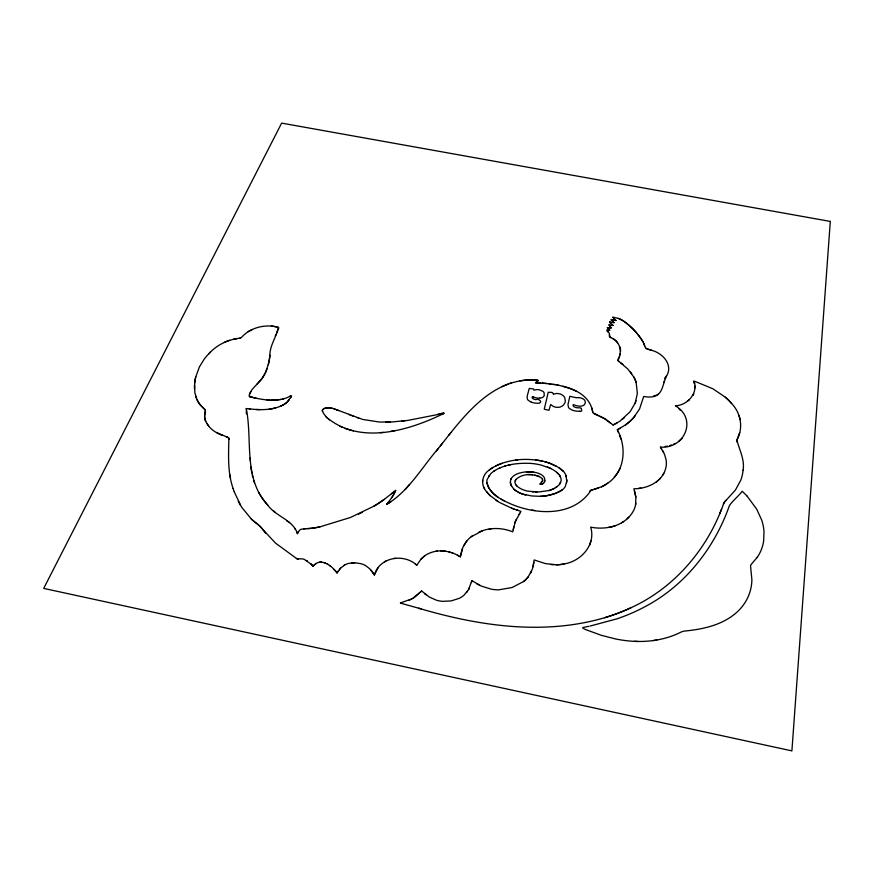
<?xml version="1.0" encoding="UTF-8"?>
<svg xmlns="http://www.w3.org/2000/svg" width="874" height="874" viewBox="0 0 874 874"><rect width="100%" height="100%" fill="white"/><g stroke="black" fill="none" stroke-linecap="round" stroke-linejoin="round"><path stroke-width="1.31" d="M438.409 448.362C421.76 467.426 408.966 491.013 386.745 504.396L392.382 496.727L395.649 490.412L384.407 499.283A127.615 96.817 -4.6 0 1 373.799 506.232L350.452 517.484L320.255 526.738A61.049 47.819 -5.3 0 1 313.821 527.994L311.647 528.267A44.126 34.84 -5.5 0 1 308.741 528.519L301.366 529.196A5.255 4.239 -6.6 0 0 299.378 530.398L297.499 533.675C292.845 519.582 275.966 516.698 267.739 505.117A91.278 71.089 -3 0 1 258.78 492.554C245.485 466.629 251.723 436.312 246.293 408.551M519.822 513.257L520.926 511.388L513.923 509.007A69.636 54.133 7.7 0 1 511.596 508.155L499.174 502.288L490.227 495.667A40.859 32.152 6.9 0 1 486.556 491.625C480.503 485.431 481.738 474.986 488.97 470.288A35.9 28.514 6.7 0 1 492.838 467.535C508.362 458.784 527.404 457.572 544.535 461.625A46.584 37.069 7.8 0 1 549.735 463.275L558.049 467.142L563.533 471.468A16.617 13.055 8.5 0 1 565.74 474.877L566.811 480.886L565.325 486.392A16.617 13.066 8.5 0 1 562.998 489.331L555.722 493.384L546.174 495.809A41.537 32.393 7.6 0 1 540.23 496.334L532.091 495.984L523.395 494.323A22.942 18.048 7.4 0 1 521.035 493.504L520.281 493.187A22.538 17.742 7.4 0 1 518.085 492.095L516.021 490.817A23.314 18.343 7.4 0 1 514.109 489.353C499.021 472.299 535.052 466.935 543.519 476.505A7.724 6.074 7.8 0 1 544.731 478.919L544.677 481.498L543.464 483.398A3.638 2.862 8 0 1 542.131 484.021L540.034 484.098L542.601 480.7L542.131 478.482L539.356 476.603L534.659 475.172M280.292 406.344L283.482 404.76A21.708 16.049 -5.2 0 0 287.185 402.051L291.632 396.075L290.037 396.119A19.894 14.661 -4.8 0 1 285.558 398.227C273.791 401.964 261.14 399.647 249.494 396.621C248.609 391.399 255.459 386.352 258.54 382.441A43.121 31.093 -6.5 0 0 262.342 378.06L265.772 371.985L268.515 363.66A102.75 72.826 -8.3 0 0 269.902 355.281C269.673 345.405 276.982 336.097 278.293 327.357C265.685 323.686 250.39 327.422 241.574 337.342A4.283 3.037 -5.5 0 1 240.514 338.041C229.283 339.276 218.358 343.974 210.394 352.156A70.816 51.97 -5.2 0 0 204.123 359.258L199.447 366.84L195.743 376.967A86.613 63.813 -4.7 0 0 194.651 383.173L194.836 392.699L197.109 399.877A44.443 32.556 -6.4 0 0 200.299 404.935L205.204 409.982L204.953 413.347A23.631 17.567 -7.4 0 0 204.658 415.434A22.09 16.42 -7.5 0 0 204.691 417.477L205.051 419.476A23.5 17.469 -7.4 0 0 205.74 421.454L208.831 426.283M566.822 479.815L566.592 482.874M542.262 383.129C561.305 384.735 588.683 389.28 592.703 411.84A4.883 3.66 9.8 0 0 593.217 412.932L604.83 418.832L613.045 424.972L619.939 421.192L630.121 411.709L635.201 403.045L637.354 393.376L636.141 382.441A43.984 32.469 9.3 0 0 633.858 377.087L627.75 368.937L618.082 360.689A2.021 1.453 10 0 1 617.918 360.263C622.681 352.08 620.158 340.871 610.62 337.517A5.626 4.009 9.4 0 1 609.877 336.938L609.418 333.901A5.495 3.922 9.1 0 0 608.861 332.677L607.059 330.973M620.616 351.184L620.627 350.299M278.751 328.012L276.665 332.896M743.108 470.081C744.801 459.658 739.557 450.285 737.011 440.649A9.09 6.697 16.5 0 1 737.11 439.6C743.512 427.856 740.868 412.998 731.614 403.504A56.176 41.602 13.8 0 0 725.354 397.233L712.845 388.755L694.491 381.195A5.157 3.725 13.3 0 0 694.12 381.195C698.282 392.721 688.056 405.11 675.46 405.842C697.736 419.017 684.506 449.127 660.449 447.106L664.48 454.262L666.043 459.549A34.108 26.133 12.3 0 1 666.108 466.487C663.65 481.41 647.678 488.872 633.847 488.774L635.868 497.12L635.562 504.943A35.91 28.296 11.6 0 1 633.683 510.416C625.762 525.656 606.501 530.409 590.682 527.12C596.09 544.753 581.057 561.283 564.167 563.938A35.266 28.623 9.6 0 1 556.268 564.79L545.387 563.599L534.189 559.95L532.408 569.029L528.267 576.764A33.299 27.597 6.5 0 1 523.493 581.581L512.131 587.514L498.879 589.819A33.299 27.607 6.3 0 1 491.199 589.163L481.323 586.083L471.884 580.653L468.573 589.557L464.018 595.161A22.855 19.206 2.6 0 1 459.309 598.319L451.071 600.941L442.32 601.334A25.488 21.402 2.4 0 1 436.377 600.187L429.287 597.029L421.672 590.999L412.288 598.723L400.456 602.929A13.58 11.591 -2 0 1 400.784 603.071L401.341 603.322A10.16 8.598 -0.8 0 0 401.679 603.464L420.984 608.861M194.487 385.117L194.443 388.941M482.535 481.694L482.612 480.35M544.841 480.514L544.393 482.251M620.704 319.491A21.369 15.197 9.3 0 1 624.353 321.632A77.141 56.133 8.1 0 1 635.66 331.814L640.161 337.462A80.157 58.372 8 0 1 643.024 341.931L645.897 348.409L655.107 351.446A23.871 17.24 11.1 0 1 663.399 357.073L664.917 358.777A24.734 17.873 11.1 0 1 668.621 370.183A24.396 17.622 11.1 0 1 666.6 375.831C661.192 387.237 663.366 399.779 643.69 396.49L639.582 408.901L633.65 417.597A64.272 47.589 8.7 0 1 625.271 425.048M663.956 382.309L664.109 381.25M332.328 408.278C329.432 407.208 319.666 407.459 323.096 412.539A38.369 28.831 -1.5 0 0 326.647 417.335C359.269 444.888 407.273 431.079 441.84 414.44M322.2 410.07L322.528 411.501M234.287 491.964L241.399 506.887L251.286 518.97A72.029 56.449 -5.2 0 0 256.781 523.57A42.52 34.02 -11.3 0 1 257.972 524.498A37.811 30.24 -11 0 1 259.119 525.482L261.217 527.579A29.093 23.248 -10.5 0 1 262.418 529.076L275.518 543.104L296.636 558.562A5.091 4.162 -7.4 0 0 296.974 558.726L297.094 558.77A3.19 2.6 -7.5 0 0 297.597 558.923L301.497 558.825A10.412 8.543 -7.8 0 1 304.239 559.349L311.286 564.287A21.741 17.917 -8.4 0 1 311.712 564.746L312.979 566.232C319.687 557.743 329.957 564.298 335.223 570.711A11.712 9.712 -6.3 0 1 336.162 571.814L336.643 572.448A31.42 25.936 -3.4 0 0 337.058 572.983L340.543 568.187L344.88 564.866A14.989 12.476 -4.4 0 1 348.737 563.38L354.735 562.769L360.918 563.675A19.523 16.289 -4.4 0 1 366.02 565.871L370.205 569.236L374.367 574.961C379.425 557.022 404.039 553.067 416.8 565.216L421.082 559.054L425.496 555.285A23.795 19.883 2.1 0 1 429.462 553.176C439.546 548.806 451.312 551.013 460.325 556.858L462.914 547.233L466.967 540.798M460.325 556.847L462.182 549.014M532.408 474.822C524.586 472.779 506.385 480.121 519.757 488.151A22.582 17.731 7.5 0 0 528.093 491.21L538.559 491.996L548.97 490.522A29.301 22.921 7.7 0 0 554.422 488.369L558.825 485.234L560.944 481.443A11.023 8.664 8.5 0 0 560.966 478.395L559.611 475.336L556.858 472.408A32.95 26.111 7.8 0 0 550.314 468.256L540.82 464.99A51.719 41.362 7.6 0 0 530.66 463.384C518.14 462.87 504.582 464.181 493.832 471.184M635.562 504.943L635.868 503.042M533.959 562.332L533.064 566.876M478.581 532.299C489.232 527.23 501.873 527.459 512.721 531.829L515.223 521.854L519.822 513.257M513.202 529.753L513.792 527.033M737.11 439.6L739.677 432.685M471.414 582.587L471.884 580.653M268.252 364.698L268.515 363.66A103.569 73.383 -8.4 0 0 269.902 355.281M590.911 541.061L589.6 545.223M606.829 330.121L607.692 330.154M620.125 353.883L619.677 355.248M514.797 523.111L515.005 522.477A34.534 27.99 9.2 0 1 515.726 520.598L516.316 519.364M635.201 403.045L636.021 400.718M515.103 480.973L515.835 479.444M542.601 480.7L541.662 482.229M664.677 378.65L665.038 377.907M418.635 608.217C478.602 625.959 543.497 635.638 604.655 617.721A182.437 143.423 7.5 0 0 631.159 607.649C674.619 587.787 707.612 548.872 723.454 504.156M619.054 356.942L618.792 357.619M573.257 404.717L573.115 405.58A2.13 1.595 8.8 0 0 573.497 406.355L574.611 407.098A7.538 5.626 8.8 0 0 576.993 407.754L580.817 407.896L581.418 408.682M494.695 470.594A30.601 24.297 6.7 0 0 490.675 473.828L487.135 479.487A14.17 11.209 5.8 0 0 486.862 482.077L488.653 487.583A33.245 26.187 6.7 0 0 498.399 497.514C525.525 514.458 571.159 520.587 591.053 490.238A5.812 4.578 11.2 0 1 592.157 489.877L601.476 486.807A36.992 28.634 9.9 0 0 606.01 484.305C625.052 473.063 627.15 447.761 617.339 429.735L625.271 425.048A64.228 47.557 8.7 0 0 633.65 417.597L635.365 415.532M719.619 513.836L721.596 509.007M618.65 357.947L618.093 359.29M249.287 394.917L249.494 396.621L256.148 398.205M275.277 335.998L275.966 334.447M693.038 395.387L693.825 393.693M265.15 373.384L265.772 371.974A98.991 70.226 -8.2 0 0 266.974 368.861M510.82 479.323L511.214 478.471M612.903 317.131L618.333 318.398A32.458 23.194 9.1 0 1 620.322 319.283L620.715 319.48M560.638 482.437L559.579 484.338M530.638 573.082L531.6 571.093M297.87 532.637L298.307 531.753M612.772 317.393L615.045 319.709M468.562 589.557L469.425 587.929M264.811 374.072L264.068 375.427M250.161 393.06L251.078 391.432M393.453 494.968L393.956 494.083M662.809 474.975L663.77 473.293M463.755 545.518L465.776 542.295A34.119 28.23 6.1 0 1 471.217 536.723L482.809 530.627M290.627 397.725L291.118 396.894M519.08 514.491L519.451 513.879M589.688 491.286L590.376 490.598A4.654 3.671 11.1 0 1 590.868 490.325M392.929 495.853L391.814 497.601M263.664 376.093L262.801 377.415A42.826 30.885 -6.5 0 1 258.54 382.441M377.972 567.969L374.367 574.961L372.827 572.481M337.856 571.651L338.697 570.405M757.168 557.415L751.301 564.298A6.468 5.058 21.1 0 0 750.548 565.86L751.891 579.888A68.216 54.745 18.1 0 1 739.513 609.67C725.453 624.244 704.761 629.083 685.292 630.984A13.23 10.958 21.5 0 0 680.846 632.197C662.94 641.177 642.193 643.155 622.55 640.172A105.809 85.39 14.6 0 1 615.372 638.916L601.356 635.311L585.514 629.531A18.988 15.972 14.4 0 1 584.247 628.941L582.838 627.969A5.856 4.982 13.8 0 0 582.685 627.543L588.879 626.308M488.675 476.188L489.265 475.39M466.519 592.55L467.601 591.097M289.403 399.637L287.185 402.051A21.741 16.082 -5.2 0 1 283.482 404.76C273.322 410.288 261.217 410.179 250.019 408.934M665.278 377.568L666.6 375.82M388.722 501.862L386.745 504.396M440.398 445.838C463.012 417.237 489.101 381.687 529.032 379.906A52.516 39.876 7 0 1 534.691 379.961L535.391 379.993L534.691 379.961A52.221 39.647 7 0 0 527.186 379.982L519.975 380.824M436.421 450.897L442.506 443.151M448.821 435.143L450.929 432.499M614.356 476.953L616.148 474.768A54.385 41.908 9.1 0 0 620.267 467.874M409.513 484.425L405.219 489.473M540.602 483.42L540.034 484.098L540.93 484.163M339.593 569.258L340.543 568.187M682.528 437.972L678.552 441.578M659.182 479.542L660.493 478.133M421.082 559.054L422.098 558.016M257.131 383.861L257.83 383.151M208.678 353.883L210.394 352.156M627.171 518.752L628.821 517.168M419.323 593.085L418.198 594.134M420.481 592.037L421.672 590.999M416.516 595.653L417.073 595.161M313.908 565.38L315.689 563.981M622.299 419.411L624.506 417.575M538.81 382.932L535.522 382.768L538.297 380.496L537.259 380.245A8.019 5.954 6.8 0 0 536.811 380.146L536.57 380.103A13.186 9.832 6.8 0 0 535.631 380.015L535.511 380.004A13.864 10.335 6.8 0 1 536.56 380.103L536.647 380.114M415.937 596.144L414.779 597.073M536.625 381.862L538.297 380.496L537.259 380.245A9.243 6.872 6.8 0 0 536.811 380.146M391.41 493.744L392.109 493.176M423.169 557.033L424.294 556.126M656.265 482.044L657.772 480.842M393.508 492.062L394.218 491.505M562.255 489.964L560.573 491.144M687.576 401.111L689.291 399.844M606.851 483.737L607.67 483.125M471.217 536.723L472.867 535.511M414.178 597.521L412.943 598.351M391.137 501.468L388.231 503.435M555.711 487.659L556.891 486.905M621.633 522.805L623.555 521.592M343.711 565.554L344.88 564.866M384.462 561.807L385.827 561.042M248.205 331.617L252.335 329.498M657.172 394.797L658.22 394.229M620.147 428.271L617.339 429.735L617.689 430.685M442.157 414.276L444.036 413.315L407.918 420.394L392.546 421.913L379.556 422.055L362.786 419.465L337.233 409.982M443.096 413.795L443.719 413.468M559.633 491.691L551.964 494.597A41.919 32.688 7.5 0 1 546.174 495.809A41.843 32.622 7.6 0 1 540.23 496.334M410.966 599.411L411.643 599.083M358.526 514.109L362.459 512.284M501.905 386.679L508.012 384.09M613.045 424.972L614.935 424.163M553.646 394.163L556.618 393.42L559.863 393.879A8.161 6.107 7.9 0 1 563.391 395.889A7.877 5.889 7.9 0 1 564.779 397.725L565.325 401.035A12.553 9.396 7.7 0 1 564.702 403.264L562.943 405.602L560.627 406.869A8.052 6.031 7.9 0 1 556.782 407.306L555.962 407.208A7.538 5.648 7.9 0 1 552.772 406.115L550.696 404.487L548.948 410.288L544.251 409.229L548.238 392.284L551.188 392.415M673.493 444.287L675.285 443.479M323.555 408.846L324.986 408.322M499.305 468.114L500.299 467.688M410.277 599.717L408.846 600.274M598.526 488.02L594.342 489.342M240.175 338.183L239.509 338.347M656.046 395.288L653.512 396.031M509.673 383.489L511.356 382.932M669.56 445.598L671.571 444.986M504.44 466.257L505.522 465.951M443.675 412.823L437.568 414.429M282.684 399.057L283.657 398.806M275.594 407.918L273.07 408.497A41.471 30.382 -5.3 0 1 269.181 409.141M593.26 489.615L592.157 489.877A5.943 4.687 11.2 0 0 591.053 490.238M508.023 465.329L510.514 464.771M590.114 626.057L617.12 618.792A184.643 145.237 7.7 0 0 646.148 606.075C685.62 584.957 714.681 547.583 729.386 505.685C732.521 501.086 736.891 497.459 740.562 493.297A16.136 12.236 17 0 0 741.196 492.532L742.157 491.264L745.151 494.116A38.238 29.487 17.5 0 1 747.204 496.224M233.391 339.32L237.411 338.588M325.762 408.114L328.755 407.787M542.131 484.021L541.345 484.152M665.201 446.538L667.43 446.111M390.951 431.352L394.655 430.707M279.713 399.615L280.718 399.462M435.711 551.352L437.382 551.101M653.14 640.598L656.778 640.041M638.632 488.38L640.926 488.053M489.189 529.032L491.33 528.737M393.966 558.464L395.704 558.235M401.811 421.137L404.881 420.787M515.518 460.117L517.856 459.855M277.67 399.866L278.697 399.757M298.329 558.956L297.728 558.945A3.157 2.578 -7.5 0 1 296.974 558.726A3.562 2.906 -7.5 0 1 296.636 558.562L296.439 558.442M380.277 432.652L383.38 432.368M303.682 528.704L305.332 528.606M539.629 398.129L541.847 397.703A5.135 3.835 7 0 0 544.229 395.551L544.087 392.743A5.036 3.758 7 0 0 542.874 391.301L539.127 389.771A7.342 5.484 7 0 0 536.112 389.673L533.959 390.208L533.643 389.017L529.251 388.384L527.12 396.414L527.339 398.992A5.801 4.348 6.7 0 0 528.388 400.434L531.195 402.084M276.643 399.964L271.366 400.15M351.61 562.878L354.735 562.769M526.443 472.036L533.686 472.244M390.361 422.033L386.013 422.164M578.359 397.615L577.069 397.67A27.061 20.408 9.3 0 0 576.305 397.736L569.848 396.315L567.958 404.586L568.515 407.404A5.812 4.359 8.7 0 0 569.444 408.551L572.525 410.245A15.623 11.657 8.8 0 0 579.779 411.25M535.423 491.975L536.997 492.007M607.801 327.805L609.67 327.848M610.707 327.881L611.221 327.553M634.327 641.341L638.173 641.461M693.563 381.195L694.196 383.555M609.44 330.23L607.517 330.143M612.532 325.03L612.925 325.412L608.872 324.899L611.527 327.903L607.201 327.783L609.888 330.252L608.238 330.175M536.975 382.845L542.262 383.129M535.511 382.768L536.494 382.823M539.247 382.954L540.121 382.998M269.793 400.106L266.69 399.888M532.222 491.789L533.828 491.909M291.009 395.988L290.66 395.977A1.213 0.907 -4.5 0 0 290.321 396.009M550.871 564.517L553.581 564.735M542.678 383.162L546.807 383.522M329.476 407.808L330.907 407.983M271.355 326.002L277.386 326.996M250.303 408.966L246.293 408.54L246.315 410.125M249.166 408.846L249.745 408.912M548.861 383.741L550.893 383.992M612.652 325.379L611.396 325.215M609.877 322.167L614.083 322.724L613.581 322.233M610.5 323.052L609.549 322.124L610.511 322.255M609.156 324.931L609.79 325.936M531.785 510.088L535.074 510.536M613.297 320.157L611.134 319.829L611.986 320.671M614.149 320.277L615.93 320.539L615.471 320.113M612.117 319.982L614.706 320.365M552.925 384.287L554.946 384.604M556.957 384.964L558.956 385.368M542.765 461.188L540.973 460.806A51.774 41.296 7.8 0 0 535.5 459.942M651.206 350.059L648.475 349.469M332.328 408.278L338.664 410.54M448.493 551.745L450.012 552.149M562.911 386.308L568.745 388.078A55.313 42.105 7.8 0 1 574.436 390.35L576.392 391.279M648.038 349.36L645.438 347.928M208.82 426.272A35.506 26.395 -6.9 0 0 215.485 432.04L228.3 437.612A3.441 2.589 -8.1 0 1 228.89 438.289C228.54 454.95 227.437 472.397 233.129 488.555M225.973 436.563L228.289 437.612M536.92 475.74L538.067 476.101A14.738 11.657 7.7 0 1 539.356 476.603M517.441 510.219L518.031 510.405M333.726 408.682L337.244 409.982M516.272 509.826L516.851 510.023M357.302 417.641L358.755 418.165M451.508 552.63L452.994 553.187M573.442 404.728L577.037 405.853A10.51 7.833 8.8 0 0 580.959 406.126L582.587 405.787A4.883 3.649 8.9 0 0 584.345 404.695L585.034 403.591A6.916 5.168 8.9 0 0 585.274 402.608L585.077 401.035A4.807 3.594 8.9 0 0 583.559 399.178L582.488 398.588A8.489 6.347 8.9 0 0 578.359 397.583M351.523 415.5L352.965 416.035M533.14 396.96L532.375 396.665L532.179 397.364A2.185 1.639 6.8 0 0 532.55 398.336L533.686 399.09A7.134 5.331 6.9 0 0 535.587 399.647C538.34 398.227 542.907 401.614 539.487 403.165A15.426 11.515 6.9 0 1 531.173 402.149M348.65 414.407L350.081 414.953M222.695 435.503L221.144 434.902A38.336 28.481 -6.8 0 1 216.818 432.827M324.385 562.572L325.347 562.943M277.746 327.105L278.708 327.816M598.592 415.773L594.101 413.752M339.647 426.173L342.324 427.331M599.892 416.33L600.536 416.614M401.002 603.169L401.341 603.322A8.194 6.937 -0.8 0 0 401.679 603.464M601.181 416.909L603.06 417.827M556.421 466.246L551.439 463.93A46.956 37.374 7.8 0 0 544.535 461.636M550.314 468.256L551.024 468.617M612.805 338.719L614.63 339.778M457.408 555.208L458.872 556.006M476.548 583.646L478.919 584.935M603.661 418.143L604.262 418.482M501.195 499.251L504.036 500.868M327.379 563.981L327.936 564.32M289.589 522.586L286.617 520.751M306.61 560.42L307.342 560.868M610.915 337.703L610.62 337.517A5.725 4.075 9.5 0 1 609.877 336.938A4.392 3.125 9.4 0 1 609.549 336.61M495.984 500.278L497.557 501.305M559.142 467.798L560.168 468.486M516.687 491.264L516.021 490.817A23.62 18.583 7.4 0 1 514.109 489.353M607.561 420.711L606.49 419.924A27.881 21.216 9.8 0 0 604.83 418.832M415.456 564.2L416.8 565.216M618.901 361.53L618.082 360.689M608.096 421.115L609.167 421.934M621.01 363.06L622.834 364.48M607.43 331.246L608.107 331.803M609.702 422.361L610.784 423.224M424.556 593.643L426.075 594.855M329.52 565.445L330.514 566.265M561.119 469.185L562.004 469.917M556.847 472.419L558.847 474.342M273.354 510.733L275.376 512.514M328.384 419.061L329.312 419.881M259.119 525.482L259.851 526.159A33.343 26.657 -10.7 0 1 261.217 527.579A29.399 23.5 -10.5 0 1 262.418 529.076L265.794 533.337M615.919 320.539L613.832 318.573M334.742 570.274L333.802 569.378M205.04 409.753L200.299 404.935A43.929 32.185 -6.4 0 1 197.109 399.877M612.925 325.412L609.539 322.124M613.909 322.561L611.144 319.829M615.383 340.379L616.17 341.155M678.901 408.781L680.398 410.277M310.663 563.654L311.275 564.287A20.135 16.595 -8.3 0 1 311.821 564.866L311.92 564.986M327.488 418.209L325.849 416.428M562.801 470.682L563.533 471.468M312.99 566.232L312.029 565.107M747.194 496.224L756.808 509.334L761.778 520.292A66.162 51.697 17.2 0 1 764.007 531.72L763.69 540.613A62.24 48.605 17.4 0 1 757.179 557.426M516.075 485.048L516.753 485.857M616.891 341.942L617.547 342.739M371.122 570.252L371.996 571.334M637.998 334.589L640.161 337.462A80.878 58.908 8 0 1 643.035 341.931M630.525 372.084L631.749 373.711M336.523 572.273L336.643 572.448A32.229 26.602 -3.3 0 0 337.058 572.983M207.138 423.966L207.946 425.146M660.449 447.106L661.662 448.908M609.32 336.304L609.473 334.229M559.611 475.336L560.212 476.341M296.614 532.124L297.488 533.675M240.284 505.03L238.241 501.239M662.743 450.7L663.683 452.481M483.857 487.255L484.589 488.697M643.887 343.471L644.608 345.776M228.89 438.289L229.174 439.141M487.703 485.693L488.642 487.583A33.31 26.242 6.8 0 0 498.399 497.514M619.535 435.372L620.955 439.065M618.049 431.636L618.421 432.575M294.975 529.065L294.789 528.497M195.71 396.337L196.344 398.129M542.514 479.105L542.699 480.165M233.129 488.555L234.276 491.964M253.842 480.918L254.498 482.874M619.939 346.847L620.562 349.425M739.109 415.86L740.18 419.64M566.101 475.806L566.396 476.756M487.353 484.775L486.938 482.961M634.557 490.904L635.868 497.12M737.285 442.419L737.011 440.649M591.96 408.125L592.703 411.84M252.247 474.975L252.717 476.964M229.873 474.844L230.496 478.275M694.59 385.795L694.743 387.936M510.318 482.066L510.383 483.016A12.684 10.018 7.1 0 0 511.279 485.846M250.237 457.91L250.379 460.893M553.308 394.065L553.308 394.032A2.13 1.595 7.7 0 1 553.329 393.682L552.357 392.612A14.159 10.477 7.6 0 1 551.188 392.415M246.315 411.272L246.359 412.757A22.342 16.693 -5.7 0 0 246.468 413.85M725.354 397.233A56.231 41.635 13.8 0 1 731.614 403.504M743.108 470.081A66.916 50.714 14.3 0 1 740.693 480.405L735.351 490.15L726.993 499.305A24.614 18.835 18.7 0 0 725.89 500.387L725.639 500.671A18.791 14.377 18.4 0 0 723.432 504.145A19.13 14.639 18.4 0 1 725.923 500.398M631.159 607.649A182.491 143.467 7.5 0 1 604.655 617.71M400.456 602.929A10.095 8.609 -1.8 0 1 400.784 603.071M528.267 576.764A33.048 27.389 6.5 0 1 523.493 581.581M564.167 563.938A35.299 28.656 9.6 0 1 556.268 564.79M615.46 525.7A36.271 28.613 11.5 0 1 608.675 527.426M353.435 430.838A61.551 45.885 -0.7 0 1 345.055 428.369M224.312 342.389A35.637 25.761 -5.9 0 1 229.6 340.336M260.124 409.633A59.126 42.968 -5 0 1 256.257 409.502M251.832 472.976A135.634 105.503 -0.6 0 1 250.893 466.956M267.739 505.106A91.202 71.034 -3 0 1 258.791 492.554M307.036 528.573A29.377 23.347 -5.7 0 0 309.472 528.475A44.574 35.179 -5.4 0 0 311.647 528.267A50.124 39.461 -5.4 0 0 313.821 527.983A60.393 47.316 -5.3 0 0 320.245 526.727M384.407 499.283A127.79 96.948 -4.6 0 1 373.799 506.232M395.649 490.412A40.259 31.781 -2.5 0 1 394.425 493.176M616.902 423.224A15.24 11.417 10.3 0 1 616.072 423.65M633.858 377.087A43.602 32.185 9.3 0 1 636.141 382.441M618.333 318.398A34.315 24.548 9.1 0 1 620.322 319.283A21.981 15.634 9.3 0 1 624.364 321.621A76.988 56.012 8.1 0 1 636.862 333.191M606.01 484.305A37.276 28.853 9.8 0 1 601.476 486.807M547.408 466.978A27.564 21.795 7.9 0 1 549.604 467.907M554.411 488.369A29.334 22.942 7.7 0 1 548.97 490.522M527.962 474.724A20.178 16.005 7.6 0 1 531.283 474.724A20.058 15.907 7.6 0 1 535.773 475.423M518.085 492.095A21.97 17.294 7.4 0 0 520.281 493.187A23.074 18.157 7.4 0 0 523.395 494.323A24.253 19.075 7.4 0 0 525.875 494.957M495.831 465.918A55.488 44.366 7.5 0 1 502.135 463.253M488.981 470.288A36.38 28.897 6.7 0 1 492.827 467.535M490.227 495.667A41.1 32.338 6.9 0 1 486.567 491.614M440.671 550.86A24.985 20.889 2.2 0 1 445.412 551.144M319.097 562.288A6.588 5.441 -6.4 0 1 321.676 562.004M257.983 524.498A39.374 31.497 -11.1 0 0 256.792 523.57A72.029 56.46 -5.2 0 1 251.286 518.97M205.751 421.443A23.259 17.294 -7.4 0 1 204.898 418.821L204.691 417.477A22.571 16.77 -7.5 0 1 204.658 415.434A22.844 16.977 -7.5 0 1 204.953 413.347L205.445 411.501A5.342 3.933 -8.5 0 0 205.466 411.02M194.651 383.173A87.181 64.239 -4.6 0 1 195.743 376.967M513.923 509.007A69.461 54.013 7.7 0 1 511.596 508.144M335.245 570.689A12.127 10.062 -6.4 0 1 336.162 571.825M539.64 398.205A12.498 9.308 6.9 0 1 533.216 396.938M581.418 408.682A7.254 5.43 9.4 0 0 581.516 409.294L581.713 410.922L580.806 411.195A23.915 17.775 8.7 0 1 579.779 411.261M830.3 221.428L791.899 750.886L43.7 588.399L281.636 123.114L830.3 221.428"/></g></svg>
